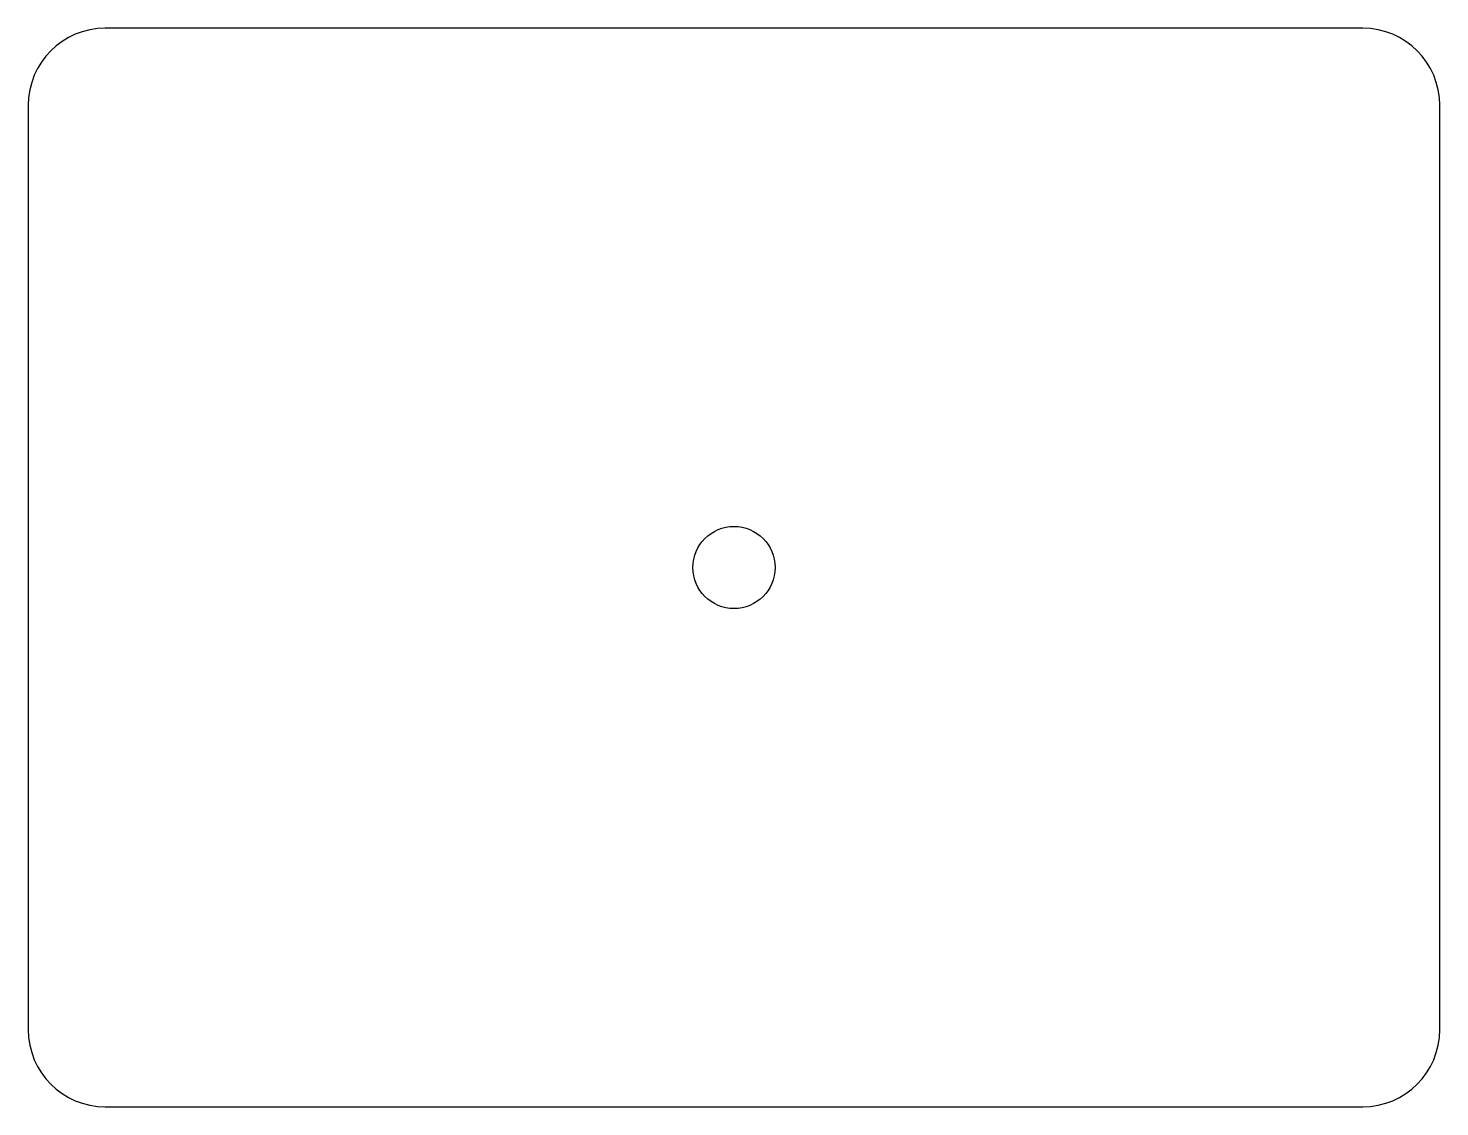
# Model space of a CAD drawing. Header units: millimetres. Extents: x -27.5 to 27.5, y -21 to 21.
import ezdxf

# ---------------------------------------------------------------- set-up
doc = ezdxf.new("R2010")
doc.units = ezdxf.units.MM

msp = doc.modelspace()

# ---------------------------------------------------------------- linework, layer by layer
at = {"color": 7, "linetype": 'Continuous', "lineweight": 25}
for p, q in [((24.5, 21), (-24.5, 21)), ((-27.5, 18), (-27.5, -18)), ((27.5, -18), (27.5, 18)), ((-24.5, -21), (24.5, -21))]:
    msp.add_line(p, q, dxfattribs=at)
msp.add_circle((0, 0), 1.6, dxfattribs=at)
for centre, start, end in [((-24.5, 18), 90, 180), ((24.5, 18), 0, 90), ((-24.5, -18), 180, 270), ((24.5, -18), 270, 0)]:
    msp.add_arc(centre, 3, start, end, dxfattribs=at)

doc.saveas('drawing.dxf')
